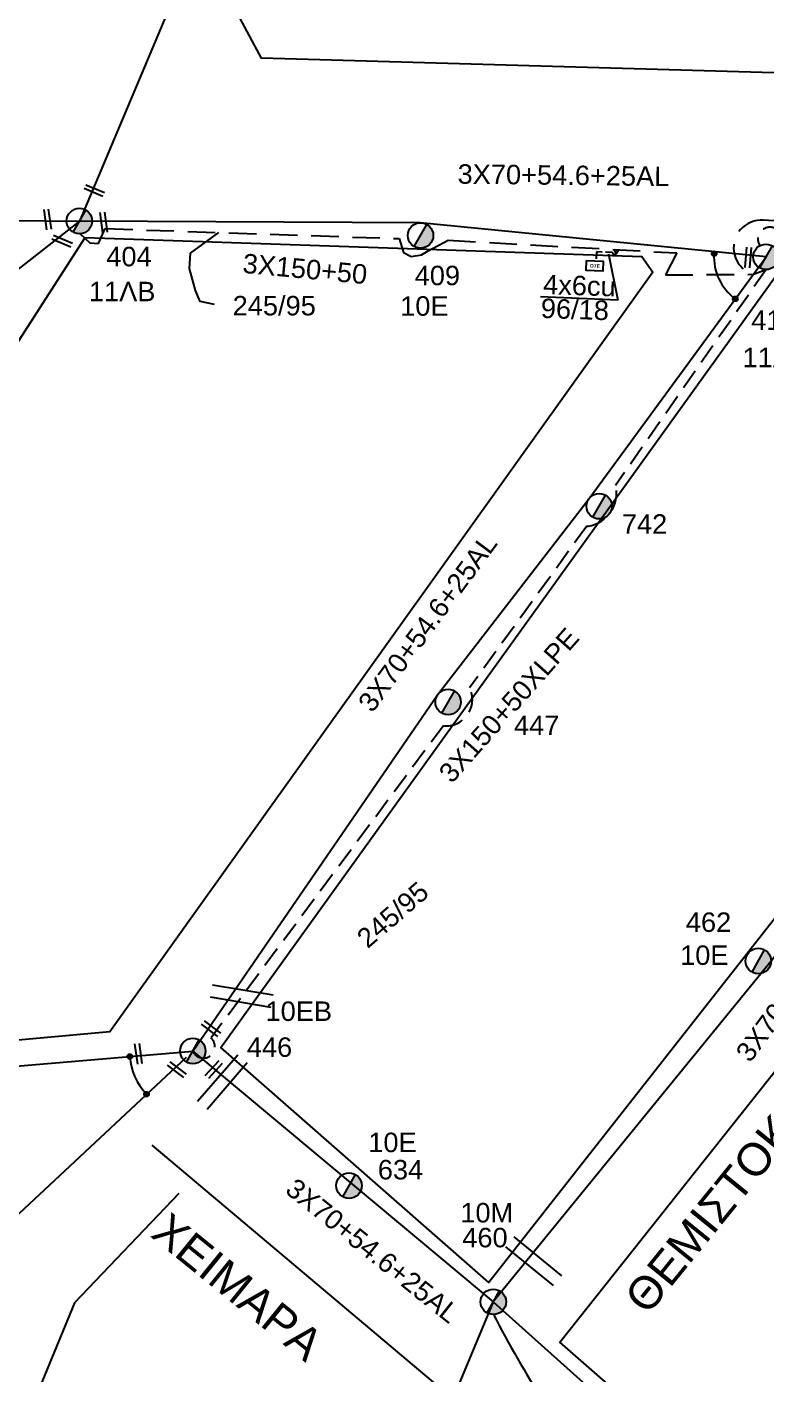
# Model space of a CAD drawing. Header units: millimetres. Extents: x 72 to 3039, y -786 to 786.
# Drawn here: x 1055.9 to 1124.3, y 347.8 to 472.4 of the extents above; entities that cross this region are included whole.
import ezdxf

# ---------------------------------------------------------------- set-up
doc = ezdxf.new("R2010")
doc.units = ezdxf.units.MM
doc.linetypes.add('DASHED', pattern=[19.05, 12.7, -6.35])
for name, color, linetype in [('Pillar OTE', 7, 'Continuous'), ('Γέφυρες Εναέριου Δικτύου', 7, 'Continuous'), ('Γυμνά εναέρια ΧΤ (3Φ)   4x50AL', 7, 'Continuous'), ('Γυμνά εναέρια ΧΤ και ΦΟΠ (3Φ)   4x50+16AL', 7, 'Continuous'), ('Επιγραφές - Σχήματα', 7, 'Continuous'), ('Καλώδια ΧΤ   3x150+50AL', 7, 'DASHED'), ('Καλώδια ΧΤ   3x150AL+50XLPE', 7, 'DASHED'), ('Μηχανική τομή', 7, 'Continuous'), ('Στύλος ΦΜ', 7, 'Continuous'), ('Στύλος ΦΜ @ 1', 7, 'Continuous'), ('Συνδέσεις', 7, 'Continuous'), ('Συνεστραμμένα ΧΤ   3x70+54.6+25 AL', 7, 'SYN_LINE'), ('Τομή', 7, 'Continuous'), ('Υπόβαθρο ΔΕΗ', 7, 'Continuous'), ('Υπόγεια Καλώδια Δικτύου ΧΤ   .15', 7, 'DASHED'), ('Υπόγεια καλώδια Παροχών ΧΤ   4x50AL', 7, 'DASHED'), ('Υπόγεια καλώδια Παροχών ΧΤ   4x6', 7, 'DASHED')]:
    doc.layers.add(name, color=color, linetype=linetype)
doc.styles.get("Standard").update_dxf_attribs({"font": 'arial.ttf'})
doc.linetypes.add('SYN_LINE', pattern='A,0.5,-0.0001,["/\\/\\/\\/",Standard,S=0.1,R=0,X=0,Y=-0.05],-0.25', length=0.7501)
doc.dimstyles.new('ISO-25', dxfattribs={"dimtxt": 2.5, "dimasz": 2.5, "dimexe": 1.25, "dimexo": 0.625, "dimtad": 1, "dimtxsty": 'Standard', "dimcen": 2.5, "dimadec": 0, "dimazin": 0, "dimtfac": 1, "dimtmove": 0, "dimatfit": 3, "dimfxl": 1, "dimarcsym": 0})

# ---------------------------------------------------------------- blocks, each defined once
blk = doc.blocks.new('ΥΠΑΡΧΩΝ ΤΣΙΜΕΝΤΕΝΙΟΣ ΣΤΥΛΟΣ')
at = {"layer": 'Στύλος ΦΜ'}
blk.add_hatch(color=7, dxfattribs=at).paths.add_polyline_path([(-1.29, -2.28, 0.574793), (2.62, 0, 0.268822), (1.3, 2.27)])
at = {"layer": 'Στύλος ΦΜ', "color": 7}
blk.add_line((-1.29, -2.28), (1.3, 2.27), dxfattribs=at)
blk.add_circle((0, 0), 2.62, dxfattribs=at)
at = {"layer": 'Στύλος ΦΜ', "flags": 4}
for tag, p in [('ΑΡΙΘΜΟΣ', (-4.68, 8.05)), ('ΤΥΠΟΣ', (-4.91, 3.03))]:
    blk.add_attdef(tag, p, '', height=4, dxfattribs=at)
blk = doc.blocks.new('ΜΗΧΑΝΙΚΗ ΤΟΜΗ')
at = {"layer": 'Μηχανική τομή', "ltscale": 40}
for p, q in [((-1.89, 0.78), (1.89, 0.78)), ((1.89, 0), (-1.89, 0))]:
    blk.add_line(p, q, dxfattribs=at)
blk = doc.blocks.new('ΤΟΜΗ')
at = {"layer": 'Τομή', "ltscale": 40}
for p, q in [((-5.68, 0), (5.68, 0)), ((5.68, -2.33), (-5.68, -2.33))]:
    blk.add_line(p, q, dxfattribs=at)
blk = doc.blocks.new('_ΣΥΝΔΕΣΗ')
at = {"layer": 'Συνδέσεις', "linetype": 'SYN_LINE', "ltscale": 40}
blk.add_hatch(color=256, dxfattribs=at).paths.add_polyline_path([(0.5, -0.01, 1), (-0.5, -0.01, 1)])
at = {"layer": 'Συνδέσεις'}
blk.add_circle((0, -0.01), 0.5, dxfattribs=at)
blk = doc.blocks.new('PILLAR ΟΤΕ')
at = {"layer": 'Pillar OTE', "ltscale": 40}
blk.add_lwpolyline([(-3.31, 2.02), (3.39, 2.02), (3.39, -1.99), (-3.31, -1.99)], close=True, dxfattribs=at)
at = {"layer": 'Pillar OTE', "insert": (-1.81, 0.71), "char_height": 1.3575, "width": 109.961, "attachment_point": 1}
blk.add_mtext('{\\fArial|b1|i0|c161|p34;OTE}', dxfattribs=at)

msp = doc.modelspace()

# ---------------------------------------------------------------- hatches: boundary and pattern name
at = {"layer": 'Pillar OTE', "ltscale": 40}
h = msp.add_hatch(color=256, dxfattribs=at)
h.dxf.hatch_style = 1
h.paths.add_polyline_path([(1110.26, 451.78), (1110.42, 451.39), (1110.62, 451.76)])

# ---------------------------------------------------------------- linework, layer by layer
msp.add_lwpolyline([(1110.62, 451.76), (1110.42, 451.39), (1110.26, 451.78), (1110.62, 451.76)], dxfattribs=at)
at = {"layer": 'Γέφυρες Εναέριου Δικτύου', "ltscale": 40}
msp.add_arc((1124.26, 451.1), 4.81, 176.4552, 233.7807, dxfattribs=at)
at = {"layer": 'Γέφυρες Εναέριου Δικτύου', "ltscale": 20}
msp.add_arc((1071.27, 377.68), 5.86, 184.9012, 223.0249, dxfattribs=at)
at = {"layer": 'Γυμνά εναέρια ΧΤ (3Φ)   4x50AL', "color": 62, "linetype": 'Continuous', "ltscale": 0.15}
msp.add_lwpolyline([(1060.79, 454.41), (1034.62, 433.95), (1021.29, 412.7), (1006.12, 388.79), (994.56, 372.32)], dxfattribs=at)
at = {"layer": 'Γυμνά εναέρια ΧΤ και ΦΟΠ (3Φ)   4x50+16AL', "color": 62, "ltscale": 15}
msp.add_lwpolyline([(975.09, 451.32), (975.31, 451.34), (1003.71, 453.44), (1020.68, 454.02), (1038.32, 454.63), (1060.78, 454.41)], dxfattribs=at)
at = {"layer": 'Επιγραφές - Σχήματα', "ltscale": 20}
msp.add_lwpolyline([(1073.26, 446.69), (1071.96, 446.99), (1071.51, 447.99), (1070.96, 450.03), (1071.06, 451.43), (1073.67, 453.36)], dxfattribs=at)
at = {"layer": 'Καλώδια ΧΤ   3x150+50AL', "color": 173, "ltscale": 0.2}
msp.add_lwpolyline([(1154.73, 452.01), (1153.56, 455.45, 0.418659), (1145.55, 453.31), (1123.96, 454.49, 0.888907), (1123.09, 449.49), (1124.26, 449.92)], format="xyb", dxfattribs=at)
msp.add_lwpolyline([(1060.85, 453.24), (1061.76, 452.39), (1062.54, 452.35), (1063.18, 453.71), (1090.34, 452.79), (1090.76, 451.49), (1091.46, 451.12), (1092.4, 451.28), (1093.02, 451.65), (1094.88, 452.64), (1116.03, 451.46), (1114.96, 449.43), (1123.09, 449.49)], dxfattribs=at)
at = {"layer": 'Καλώδια ΧΤ   3x150AL+50XLPE', "color": 1, "ltscale": 0.15}
msp.add_lwpolyline([(1124.26, 449.92), (1110.35, 429.96, -0.453344), (1107.68, 426.19), (1096.85, 411.26, -0.594141), (1094.43, 407.75), (1072.95, 378.89, -1.248483), (1071.27, 377.67, -7.663303)], format="xyb", dxfattribs=at)
at = {"layer": 'Συνεστραμμένα ΧΤ   3x70+54.6+25 AL', "color": 173, "ltscale": 20}
msp.add_lwpolyline([(1145.68, 573.12), (1130.27, 554.99), (1118.02, 538.91), (1105.01, 520.72), (1091.99, 505.42), (1070.74, 478.07), (1060.79, 454.41)], dxfattribs=at)
at = {"layer": 'Συνεστραμμένα ΧΤ   3x70+54.6+25 AL', "color": 27, "ltscale": 15}
msp.add_lwpolyline([(1124.26, 451.1), (1092.29, 454.25), (1060.79, 454.41)], dxfattribs=at)
at = {"layer": 'Συνεστραμμένα ΧΤ   3x70+54.6+25 AL', "color": 27, "ltscale": 20}
msp.add_lwpolyline([(1071.27, 377.67), (1093.9, 410.61), (1107.91, 428.77), (1124.26, 451.1)], dxfattribs=at)
at = {"layer": 'Συνεστραμμένα ΧΤ   3x70+54.6+25 AL', "color": 30, "ltscale": 20}
msp.add_lwpolyline([(1148.35, 416.24), (1124.73, 386), (1099.05, 354.49)], dxfattribs=at)
at = {"layer": 'Συνεστραμμένα ΧΤ   3x70+54.6+25 AL', "color": 85, "ltscale": 20}
for points in [[(994.47, 372.17), (1038.57, 374.88), (1071.27, 377.67)], [(1051.45, 359.18), (1070.68, 377.12)]]:
    msp.add_lwpolyline(points, dxfattribs=at)
at = {"layer": 'Συνεστραμμένα ΧΤ   3x70+54.6+25 AL', "color": 62, "ltscale": 20}
for points in [[(1071.27, 377.67), (1099.05, 354.49), (1142.28, 315.74)], [(1099.05, 354.49), (1088.08, 328.15), (1078.64, 306.78), (1070.77, 290.32)]]:
    msp.add_lwpolyline(points, dxfattribs=at)
msp.add_arc((1199.8, 405.82), 113.6, 207.5259, 216.8721, dxfattribs=at)
at = {"layer": 'Υπόβαθρο ΔΕΗ'}
for points in [[(1146.92, 572.06), (1155.32, 571.35), (1170.56, 569.14), (1190.98, 566.07), (1193.68, 563.23), (1127.15, 468.05), (1077.62, 469.46), (1073.9, 476.43), (1094.98, 504.33), (1146.92, 572.06)], [(1125.35, 449.59), (1127.91, 449.55), (1129.57, 443.48), (1133.72, 434.26), (1140.38, 424.07), (1146.37, 417.06), (1098.64, 356.29), (1073.86, 378.01), (1125.35, 449.59)], [(1154.66, 413.04), (1161.39, 408.33), (1170.43, 404.48), (1148.11, 317.59), (1142.82, 317.85), (1105.21, 350.75), (1154.66, 413.04)], [(1069.96, 364.51), (1060.32, 354.4), (1032.67, 287.31), (1037.9, 281.48), (1069.91, 290.98), (1093.92, 346.72), (1067.51, 368.97)]]:
    msp.add_lwpolyline(points, dxfattribs=at)
msp.add_lwpolyline([(1015.28, 381.33), (1061.32, 452.88), (1112.78, 451.14), (1113.81, 449.69), (1063.61, 379.44), (1019.17, 375.42)], close=True, dxfattribs=at)
at = {"layer": 'Υπόγεια Καλώδια Δικτύου ΧΤ   .15', "color": 1, "ltscale": 0.15}
msp.add_lwpolyline([(1154.28, 452.01), (1153.06, 455.17, 0.106526), (1148.32, 454.69), (1146.05, 452.09), (1125.62, 453.2, 1.07335), (1123.69, 452.13, -0.289678)], format="xyb", dxfattribs=at)
at = {"layer": 'Υπόγεια καλώδια Παροχών ΧΤ   4x6', "color": 173, "linetype": 'DASHED', "ltscale": 0.05}
msp.add_lwpolyline([(1110.42, 451.39, -0.675233), (1110.06, 451.51), (1108.58, 451.56), (1108.55, 450.79)], format="xyb", dxfattribs=at)

# ---------------------------------------------------------------- block references
at = {"layer": 'Pillar OTE', "xscale": 0.2310488566380942, "yscale": 0.2310488566380942, "zscale": 0.2310488566380942, "rotation": 358}
msp.add_blockref('PILLAR ΟΤΕ', (1108.41, 450.26), dxfattribs=at)
at = {"layer": 'Μηχανική τομή'}
for p, xscale, yscale, zscale, rotation in [((1062.24, 457.41), 0.4999999999999021, 0.4999999999999021, 0.4999999999999021, 157.3565540383645), ((1058.03, 454.59), 0.4999999999998709, 0.4999999999998709, 0.4999999999998709, 97.91119188947692), ((1063.22, 454.31), 0.4999999999998709, 0.4999999999998709, 0.4999999999998709, 97.91119188947692), ((1059.26, 452.73), 0.4999999999997972, 0.4999999999997972, 0.4999999999997972, 157.3565540383594), ((1122.41, 451.05), 0.4999999999997249, 0.4999999999997249, 0.4999999999997249, 265.251906889129), ((1073.06, 379.9), 0.500000000000006, 0.500000000000006, 0.500000000000006, 142.8988591143058), ((1066.43, 377.45), 0.4999999999998709, 0.4999999999998709, 0.4999999999998709, 97.91119188947692), ((1069.91, 376.11), 0.4999999999999154, 0.4999999999999154, 0.4999999999999154, 142.898859114298), ((1073.35, 375.84), 0.4999999999999022, 0.4999999999999022, 0.4999999999999022, 47.18582812172416)]:
    msp.add_blockref('ΜΗΧΑΝΙΚΗ ΤΟΜΗ', p, dxfattribs=dict(at, xscale=xscale, yscale=yscale, zscale=zscale, rotation=rotation))
at = {"layer": 'Στύλος ΦΜ @ 1', "ltscale": 40}
ref = msp.add_blockref('ΥΠΑΡΧΩΝ ΤΣΙΜΕΝΤΕΝΙΟΣ ΣΤΥΛΟΣ', (1060.78, 454.41), dxfattribs=dict(at, xscale=0.4499999999998181, yscale=0.4499999999998181, zscale=0.4499999999998181))
ref.add_attrib('ΤΥΠΟΣ', '11ΛΒ', (1061.66, 447), dxfattribs={"layer": 'Στύλος ΦΜ', "height": 1.8, "flags": 4})
ref.add_attrib('ΑΡΙΘΜΟΣ', '404', (1063.27, 450.23), dxfattribs={"layer": 'Στύλος ΦΜ', "height": 1.8, "flags": 4})
ref = msp.add_blockref('ΥΠΑΡΧΩΝ ΤΣΙΜΕΝΤΕΝΙΟΣ ΣΤΥΛΟΣ', (1092.32, 453.08), dxfattribs=dict(at, xscale=0.4499999999998181, yscale=0.4499999999998181, zscale=0.4499999999998181))
ref.add_attrib('ΤΥΠΟΣ', '10Ε', (1090.44, 445.66), dxfattribs={"layer": 'Στύλος ΦΜ', "height": 1.8, "flags": 4})
ref.add_attrib('ΑΡΙΘΜΟΣ', '409', (1091.78, 448.48), dxfattribs={"layer": 'Στύλος ΦΜ', "height": 1.8, "flags": 4})
ref = msp.add_blockref('ΥΠΑΡΧΩΝ ΤΣΙΜΕΝΤΕΝΙΟΣ ΣΤΥΛΟΣ', (1124.26, 451.1), dxfattribs=dict(at, xscale=0.4499999999998181, yscale=0.4499999999998181, zscale=0.4499999999998181))
ref.add_attrib('ΤΥΠΟΣ', '11ΛΒ', (1122.09, 440.9), dxfattribs={"layer": 'Στύλος ΦΜ', "height": 1.8, "flags": 4})
ref.add_attrib('ΑΡΙΘΜΟΣ', '415', (1122.89, 444.35), dxfattribs={"layer": 'Στύλος ΦΜ', "height": 1.8, "flags": 4})
ref = msp.add_blockref('ΥΠΑΡΧΩΝ ΤΣΙΜΕΝΤΕΝΙΟΣ ΣΤΥΛΟΣ', (1108.84, 428.05), dxfattribs=dict(at, xscale=0.4499999999998181, yscale=0.4499999999998181, zscale=0.4499999999998181))
ref.add_attrib('ΑΡΙΘΜΟΣ', '742', (1110.93, 425.5), dxfattribs={"layer": 'Στύλος ΦΜ', "height": 1.8, "flags": 4})
ref = msp.add_blockref('ΥΠΑΡΧΩΝ ΤΣΙΜΕΝΤΕΝΙΟΣ ΣΤΥΛΟΣ', (1094.87, 409.94), dxfattribs=dict(at, xscale=0.4499999999998181, yscale=0.4499999999998181, zscale=0.4499999999998181))
ref.add_attrib('ΑΡΙΘΜΟΣ', '447', (1100.96, 406.89), dxfattribs={"layer": 'Στύλος ΦΜ', "height": 1.8, "flags": 4})
ref = msp.add_blockref('ΥΠΑΡΧΩΝ ΤΣΙΜΕΝΤΕΝΙΟΣ ΣΤΥΛΟΣ', (1123.55, 386), dxfattribs=dict(at, xscale=0.4499999999998181, yscale=0.4499999999998181, zscale=0.4499999999998181))
ref.add_attrib('ΤΥΠΟΣ', '10Ε', (1116.32, 385.64), dxfattribs={"layer": 'Στύλος ΦΜ', "height": 1.8, "flags": 4})
ref.add_attrib('ΑΡΙΘΜΟΣ', '462', (1116.85, 388.69), dxfattribs={"layer": 'Στύλος ΦΜ', "height": 1.8, "flags": 4})
ref = msp.add_blockref('ΥΠΑΡΧΩΝ ΤΣΙΜΕΝΤΕΝΙΟΣ ΣΤΥΛΟΣ', (1071.27, 377.68), dxfattribs=dict(at, xscale=0.4499999999998181, yscale=0.4499999999998181, zscale=0.4499999999998181))
ref.add_attrib('ΤΥΠΟΣ', '10ΕΒ', (1077.99, 380.46), dxfattribs={"layer": 'Στύλος ΦΜ', "height": 1.8, "flags": 4})
ref.add_attrib('ΑΡΙΘΜΟΣ', '446', (1076.26, 377.14), dxfattribs={"layer": 'Στύλος ΦΜ', "height": 1.8, "flags": 4})
ref = msp.add_blockref('ΥΠΑΡΧΩΝ ΤΣΙΜΕΝΤΕΝΙΟΣ ΣΤΥΛΟΣ', (1085.71, 365.23), dxfattribs=dict(at, xscale=0.4499999999998181, yscale=0.4499999999998181, zscale=0.4499999999998181))
ref.add_attrib('ΤΥΠΟΣ', '10Ε', (1087.49, 368.33), dxfattribs={"layer": 'Στύλος ΦΜ', "height": 1.8, "flags": 4})
ref.add_attrib('ΑΡΙΘΜΟΣ', '634', (1088.37, 365.81), dxfattribs={"layer": 'Στύλος ΦΜ', "height": 1.8, "flags": 4})
ref = msp.add_blockref('ΥΠΑΡΧΩΝ ΤΣΙΜΕΝΤΕΝΙΟΣ ΣΤΥΛΟΣ', (1099.05, 354.49), dxfattribs=dict(at, xscale=0.4499999999998181, yscale=0.4499999999998181, zscale=0.4499999999998181))
ref.add_attrib('ΤΥΠΟΣ', '10Μ', (1096, 361.83), dxfattribs={"layer": 'Στύλος ΦΜ', "height": 1.8, "flags": 4})
ref.add_attrib('ΑΡΙΘΜΟΣ', '460', (1096.18, 359.53), dxfattribs={"layer": 'Στύλος ΦΜ', "height": 1.8, "flags": 4})
at = {"layer": 'Συνδέσεις', "xscale": 0.4499999999998181, "yscale": 0.4499999999998181, "zscale": 0.4499999999998181}
for p in [(1119.47, 451.4), (1121.42, 447.22), (1065.44, 377.18), (1066.99, 373.69)]:
    msp.add_blockref('_ΣΥΝΔΕΣΗ', p, dxfattribs=at)
at = {"layer": 'Τομή'}
for p, xscale, yscale, zscale, rotation in [((1075.7, 382.18), 0.4999999999998829, 0.4999999999998829, 0.4999999999998829, 170.5597782505361), ((1074.45, 374.42), 0.4999999999998995, 0.4999999999998995, 0.4999999999998995, 229.2982794486194), ((1102.41, 357.79), 0.4999999999998562, 0.4999999999998562, 0.4999999999998562, 140.6995195165059)]:
    msp.add_blockref('ΤΟΜΗ', p, dxfattribs=dict(at, xscale=xscale, yscale=yscale, zscale=zscale, rotation=rotation))

# ---------------------------------------------------------------- texts
at = {"layer": 'Επιγραφές - Σχήματα', "insert": (1074.95, 447.49), "char_height": 1.8, "width": 16.2172, "attachment_point": 1}
msp.add_mtext('245/95', dxfattribs=at)
at = {"layer": 'Επιγραφές - Σχήματα', "attachment_point": 1}
for s, insert, char_height, width, rotation in [('245/95', (1086.25, 388.45), 1.8, 16.2172, 40.883), ('ΘΕΜΙΣTOKΛEOYΣ', (1110.98, 355.06), 3, 33.8434, 50.8806), ('ΧΕΙΜΑΡΑ', (1069.14, 362.91), 3, 27.4724, 320.9234)]:
    msp.add_mtext(s, dxfattribs=dict(at, insert=insert, char_height=char_height, width=width, rotation=rotation))
at = {"layer": 'Καλώδια ΧΤ   3x150+50AL', "insert": (1075.98, 451.42), "char_height": 1.8, "width": 16.2172, "attachment_point": 1, "rotation": 354.7464}
msp.add_mtext('3X150+50', dxfattribs=at)
at = {"layer": 'Καλώδια ΧΤ   3x150AL+50XLPE', "insert": (1093.86, 403.53), "char_height": 1.8, "width": 16.2172, "attachment_point": 1, "rotation": 48.4709}
msp.add_mtext('3X150+50XLPE', dxfattribs=at)
at = {"layer": 'Συνεστραμμένα ΧΤ   3x70+54.6+25 AL', "char_height": 1.8, "width": 16.2172, "attachment_point": 1}
for insert, rotation in [((1095.76, 459.67), 359.3295), ((1086.42, 409.94), 53.4501), ((1121.34, 377.59), 53.4501), ((1080.83, 366.05), 321.2372)]:
    msp.add_mtext('3X70+54.6+25AL', dxfattribs=dict(at, insert=insert, rotation=rotation))
at = {"layer": 'Υπόγεια καλώδια Παροχών ΧΤ   4x50AL', "color": 7, "ltscale": 0.2, "char_height": 1.8, "attachment_point": 1, "rotation": 358}
for s, insert in [('4x6cu', (1103.69, 449.47)), ('96/18', (1103.48, 447.26))]:
    msp.add_mtext_dynamic_manual_height_columns(s, width=1.8, gutter_width=12.5, heights=[0.118], dxfattribs=dict(at, insert=insert))

# ---------------------------------------------------------------- leaders
at = {"layer": 'Επιγραφές - Σχήματα'}
msp.add_leader([(1109.71, 451.39), (1110.55, 447.09), (1103.42, 447.42)], dimstyle='ISO-25', override={"dimasz": 0.1, "dimgap": 0.625, "dimtad": 0}, dxfattribs=at)

doc.saveas('drawing.dxf')
